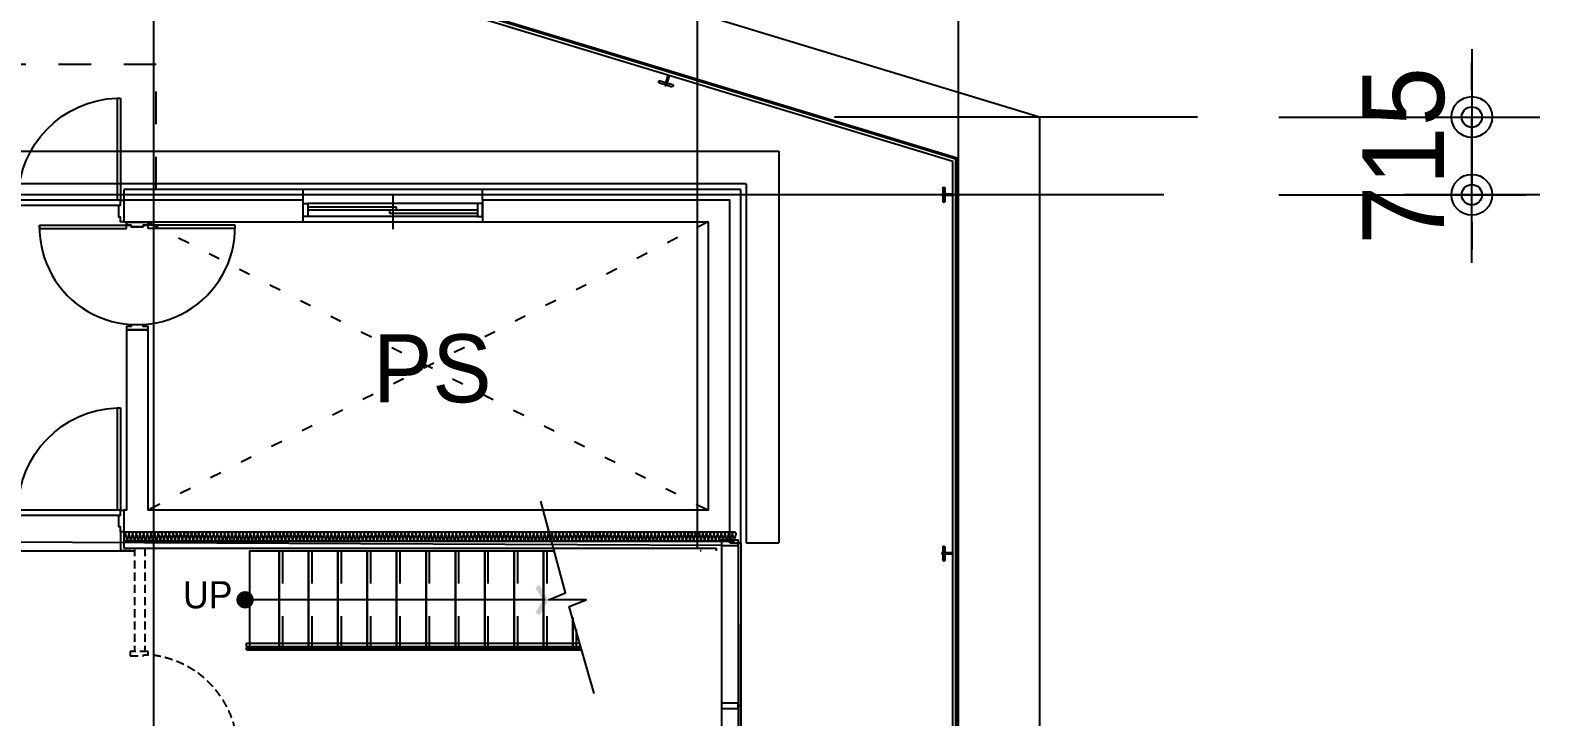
# Model space of a CAD drawing. Header units: metres. Extents: x 854089 to 1083578, y 553449 to 701949.
# Drawn here: x 911009 to 924893, y 629825 to 636141 of the extents above; entities that cross this region are included whole.
import ezdxf
from ezdxf.enums import TextEntityAlignment as Align

# ---------------------------------------------------------------- set-up
doc = ezdxf.new("R2010")
doc.units = ezdxf.units.M
doc.header["$LTSCALE"] = 300
for name, pattern in [('CENTER', [50.8, 31.75, -6.35, 6.35, -6.35]), ('HID1', [0.375, 0.25, -0.125]), ('HIDDEN', [2, 1, -1]), ('HIDDEN-1', [1.4, 0.35, -0.7, 0.35]), ('HIDDENX2', [4, 2, -2]), ('업무시설_xr-base$0$CONTINOUS', [0])]:
    doc.linetypes.add(name, pattern=pattern)
doc.layers.get('Defpoints').update_dxf_attribs({"color": 8})
for name, color, linetype in [('A-AL', 6, 'Continuous'), ('A-CEN-1', 1, 'Continuous'), ('A-DIM', 7, 'Continuous'), ('A-DOR', 4, 'Continuous'), ('A-ELE-3', 3, 'Continuous'), ('A-ELE-9', 9, 'Continuous'), ('A-HAT-1', 9, 'Continuous'), ('A-HAT-2', 8, 'Continuous'), ('A-HAT-253', 253, 'Continuous'), ('A-TXT-S', 3, 'Continuous'), ('A-WAL-DW', 7, 'Continuous'), ('A-WALL-CONC', 2, 'Continuous'), ('A-WIN', 4, 'Continuous'), ('A-WIN-GLASS', 4, 'Continuous'), ('DIM', 7, 'Continuous'), ('DOR', 4, 'Continuous'), ('IN', 8, 'Continuous'), ('KUK-DOOR-FRAME', 4, 'Continuous'), ('KUK-F-LEVEL', 4, 'Continuous'), ('KUK-WALL-DRYWALL', 4, 'Continuous'), ('KUK-WALL-FIN 1', 30, 'Continuous'), ('NP', 171, 'Continuous')]:
    doc.layers.add(name, color=color, linetype=linetype)
doc.styles.add('TEXT(돋음)', font='')
doc.styles.add('돋움', font='')
doc.styles.get('TEXT(돋음)').set_extended_font_data('Dotum')
doc.styles.get('돋움').set_extended_font_data('Dotum')
doc.dimstyles.new('DIM250', dxfattribs={"dimscale": 250, "dimtxt": 3, "dimasz": 1, "dimexe": 2, "dimexo": 3, "dimgap": 1, "dimtad": 1, "dimdec": 0, "dimzin": 0, "dimdsep": 46, "dimlunit": 6, "dimtxsty": 'TEXT(돋음)', "dimblk": 'Z_DOT', "dimcen": 2.5, "dimdle": 2, "dimclrd": 256, "dimclre": 256, "dimclrt": 3, "dimadec": 0, "dimazin": 0, "dimtfac": 1, "dimtdec": 0, "dimtix": 1, "dimtmove": 2, "dimatfit": 3, "dimldrblk": 'Z_DOT', "dimfxl": 1, "dimtolj": 1, "dimtzin": 0, "dimarcsym": 0})

# ---------------------------------------------------------------- blocks, each defined once
blk = doc.blocks.new('고리')
at = {"layer": 'A-ELE-9'}
for p, q in [((2157832, 47124), (2157884, 47108)), ((2157838, 47142), (2157889, 47127)), ((2157863, 47040), (2157892, 47136)), ((2157874, 47037), (2157903, 47132)), ((2157892, 47136), (2157903, 47132)), ((2157895, 47105), (2157946, 47089)), ((2157901, 47123), (2157952, 47108)), ((2157863, 47040), (2157874, 47037))]:
    blk.add_line(p, q, dxfattribs=at)
for centre, start, end in [((2157835, 47133), 73.12, 253.12), ((2157949, 47098), 253.12, 73.12)]:
    blk.add_arc(centre, 9.5, start, end, dxfattribs=at)
blk = doc.blocks.new('dor-1000x200conc')
at = {"layer": 'A-DOR'}
for p, q in [((30, 1140), (30, 200)), ((60, 1140), (30, 1140)), ((60, 1140), (60, 200)), ((30, 200), (60, 200))]:
    blk.add_line(p, q, dxfattribs=at)
for points in [[(0, 200), (0, 0), (30, 0), (30, 45), (45, 45), (45, 155), (30, 155), (30, 200)], [(1000, 200), (1000, 0), (970, 0), (970, 45), (955, 45), (955, 155), (970, 155), (970, 200)]]:
    blk.add_lwpolyline(points, close=True, dxfattribs=at)
blk.add_arc((30, 200), 940, 0, 88.1729, dxfattribs=at)
at = {"layer": 'DOR', "color": 9}
for points in [[(30, 200), (970, 200)], [(955, 155), (45, 155)]]:
    blk.add_lwpolyline(points, dxfattribs=at)
blk = doc.blocks.new('*U24')
at = {"layer": 'IN'}
for points in [[(0, -0.74, 1.344031), (0.35, -0.74), (0.2, -0.24, -1.344031), (0.55, -0.24), (0.4, -0.74)], [(0.4, -0.74, 1.344031), (0.75, -0.74), (0.6, -0.24, -1.344031), (0.95, -0.24), (0.8, -0.74)], [(0.8, -0.74, 1.344031), (1.15, -0.74), (1, -0.24, -1.344031), (1.35, -0.24), (1.2, -0.74)], [(1.2, -0.74, 1.344031), (1.55, -0.74), (1.4, -0.24, -1.344031), (1.75, -0.24), (1.6, -0.74)], [(1.6, -0.74, 1.344031), (1.95, -0.74), (1.8, -0.24, -1.344031), (2.15, -0.24), (2, -0.74)], [(2, -0.74, 1.344031), (2.35, -0.74), (2.2, -0.24, -1.344031), (2.55, -0.24), (2.4, -0.74)], [(2.4, -0.74, 1.344031), (2.75, -0.74), (2.6, -0.24, -1.344031), (2.95, -0.24), (2.8, -0.74)], [(2.8, -0.74, 1.344031), (3.15, -0.74), (3, -0.24, -1.344031), (3.35, -0.24), (3.2, -0.74)], [(3.2, -0.74, 1.344031), (3.55, -0.74), (3.4, -0.24, -1.344031), (3.75, -0.24), (3.6, -0.74)], [(3.6, -0.74, 1.344031), (3.95, -0.74), (3.8, -0.24, -1.344031), (4.15, -0.24), (4, -0.74)], [(4, -0.74, 1.344031), (4.35, -0.74), (4.2, -0.24, -1.344031), (4.55, -0.24), (4.4, -0.74)], [(4.4, -0.74, 1.344031), (4.75, -0.74), (4.6, -0.24, -1.344031), (4.95, -0.24), (4.8, -0.74)], [(4.8, -0.74, 1.344031), (5.15, -0.74), (5, -0.24, -1.344031), (5.35, -0.24), (5.2, -0.74)], [(5.2, -0.74, 1.344031), (5.55, -0.74), (5.4, -0.24, -1.344031), (5.75, -0.24), (5.6, -0.74)], [(5.6, -0.74, 1.344031), (5.95, -0.74), (5.8, -0.24, -1.344031), (6.15, -0.24), (6, -0.74)], [(6, -0.74, 1.344031), (6.35, -0.74), (6.2, -0.24, -1.344031), (6.55, -0.24), (6.4, -0.74)], [(6.4, -0.74, 1.344031), (6.75, -0.74), (6.6, -0.24, -1.344031), (6.95, -0.24), (6.8, -0.74)], [(6.8, -0.74, 1.344031), (7.15, -0.74), (7, -0.24, -1.344031), (7.35, -0.24), (7.2, -0.74)], [(7.2, -0.74, 1.344031), (7.55, -0.74), (7.4, -0.24, -1.344031), (7.75, -0.24), (7.6, -0.74)], [(7.6, -0.74, 1.344031), (7.95, -0.74), (7.8, -0.24, -1.344031), (8.15, -0.24), (8, -0.74)], [(8, -0.74, 1.344031), (8.35, -0.74), (8.2, -0.24, -1.344031), (8.55, -0.24), (8.4, -0.74)], [(8.4, -0.74, 1.344031), (8.75, -0.74), (8.6, -0.24, -1.344031), (8.95, -0.24), (8.8, -0.74)], [(8.8, -0.74, 1.344031), (9.15, -0.74), (9, -0.24, -1.344031), (9.35, -0.24), (9.2, -0.74)], [(9.2, -0.74, 1.344031), (9.55, -0.74), (9.4, -0.24, -1.344031), (9.75, -0.24), (9.6, -0.74)], [(9.6, -0.74, 1.344031), (9.95, -0.74), (9.8, -0.24, -1.344031), (10.15, -0.24), (10, -0.74)], [(10, -0.74, 1.344031), (10.35, -0.74), (10.2, -0.24, -1.344031), (10.55, -0.24), (10.4, -0.74)], [(10.4, -0.74, 1.344031), (10.75, -0.74), (10.6, -0.24, -1.344031), (10.95, -0.24), (10.8, -0.74)], [(10.8, -0.74, 1.344031), (11.15, -0.74), (11, -0.24, -1.344031), (11.35, -0.24), (11.2, -0.74)], [(11.2, -0.74, 1.344031), (11.55, -0.74), (11.4, -0.24, -1.344031), (11.75, -0.24), (11.6, -0.74)], [(11.6, -0.74, 1.344031), (11.95, -0.74), (11.8, -0.24, -1.344031), (12.15, -0.24), (12, -0.74)], [(12, -0.74, 1.344031), (12.35, -0.74), (12.2, -0.24, -1.344031), (12.55, -0.24), (12.4, -0.74)], [(12.4, -0.74, 1.344031), (12.75, -0.74), (12.6, -0.24, -1.344031), (12.95, -0.24), (12.8, -0.74)], [(12.8, -0.74, 1.344031), (13.15, -0.74), (13, -0.24, -1.344031), (13.35, -0.24), (13.2, -0.74)], [(13.2, -0.74, 1.344031), (13.55, -0.74), (13.4, -0.24, -1.344031), (13.75, -0.24), (13.6, -0.74)], [(13.6, -0.74, 1.344031), (13.95, -0.74), (13.8, -0.24, -1.344031), (14.15, -0.24), (14, -0.74)], [(14, -0.74, 1.344031), (14.35, -0.74), (14.2, -0.24, -1.344031), (14.55, -0.24), (14.4, -0.74)], [(14.4, -0.74, 1.344031), (14.75, -0.74), (14.6, -0.24, -1.344031), (14.95, -0.24), (14.8, -0.74)], [(14.8, -0.74, 1.344031), (15.15, -0.74), (15, -0.24, -1.344031), (15.35, -0.24), (15.2, -0.74)], [(15.2, -0.74, 1.344031), (15.55, -0.74), (15.4, -0.24, -1.344031), (15.75, -0.24), (15.6, -0.74)], [(15.6, -0.74, 1.344031), (15.95, -0.74), (15.8, -0.24, -1.344031), (16.15, -0.24), (16, -0.74)], [(16, -0.74, 1.344031), (16.35, -0.74), (16.2, -0.24, -1.344031), (16.55, -0.24), (16.4, -0.74)], [(16.4, -0.74, 1.344031), (16.75, -0.74), (16.6, -0.24, -1.344031), (16.95, -0.24), (16.8, -0.74)], [(16.8, -0.74, 1.344031), (17.15, -0.74), (17, -0.24, -1.344031), (17.35, -0.24), (17.2, -0.74)], [(17.2, -0.74, 1.344031), (17.55, -0.74), (17.4, -0.24, -1.344031), (17.75, -0.24), (17.6, -0.74)], [(17.6, -0.74, 1.344031), (17.95, -0.74), (17.8, -0.24, -1.344031), (18.15, -0.24), (18, -0.74)], [(18, -0.74, 1.344031), (18.35, -0.74), (18.2, -0.24, -1.344031), (18.55, -0.24), (18.4, -0.74)], [(18.4, -0.74, 1.344031), (18.75, -0.74), (18.6, -0.24, -1.344031), (18.95, -0.24), (18.8, -0.74)], [(18.8, -0.74, 1.344031), (19.15, -0.74), (19, -0.24, -1.344031), (19.35, -0.24), (19.2, -0.74)], [(19.2, -0.74, 1.344031), (19.55, -0.74), (19.4, -0.24, -1.344031), (19.75, -0.24), (19.6, -0.74)], [(19.6, -0.74, 1.344031), (19.95, -0.74), (19.8, -0.24, -1.344031), (20.15, -0.24), (20, -0.74)], [(20, -0.74, 1.344031), (20.35, -0.74), (20.2, -0.24, -1.344031), (20.55, -0.24), (20.4, -0.74)], [(20.4, -0.74, 1.344031), (20.75, -0.74), (20.6, -0.24, -1.344031), (20.95, -0.24), (20.8, -0.74)], [(20.8, -0.74, 1.344031), (21.15, -0.74), (21, -0.24, -1.344031), (21.35, -0.24), (21.2, -0.74)], [(21.2, -0.74, 1.344031), (21.55, -0.74), (21.4, -0.24, -1.344031), (21.75, -0.24), (21.6, -0.74)], [(21.6, -0.74, 1.344031), (21.95, -0.74), (21.8, -0.24, -1.344031), (22.15, -0.24), (22, -0.74)], [(22, -0.74, 1.344031), (22.35, -0.74), (22.2, -0.24, -1.344031), (22.55, -0.24), (22.4, -0.74)], [(22.4, -0.74, 1.344031), (22.75, -0.74), (22.6, -0.24, -1.344031), (22.95, -0.24), (22.8, -0.74)], [(22.8, -0.74, 1.344031), (23.15, -0.74), (23, -0.24, -1.344031), (23.35, -0.24), (23.2, -0.74)], [(23.2, -0.74, 1.344031), (23.55, -0.74), (23.4, -0.24, -1.344031), (23.75, -0.24), (23.6, -0.74)], [(23.6, -0.74, 1.344031), (23.95, -0.74), (23.8, -0.24, -1.344031), (24.15, -0.24), (24, -0.74)], [(24, -0.74, 1.344031), (24.35, -0.74), (24.2, -0.24, -1.344031), (24.55, -0.24), (24.4, -0.74)], [(24.4, -0.74, 1.344031), (24.75, -0.74), (24.6, -0.24, -1.344031), (24.95, -0.24), (24.8, -0.74)], [(24.8, -0.74, 1.344031), (25.15, -0.74), (25, -0.24, -1.344031), (25.35, -0.24), (25.2, -0.74)], [(25.2, -0.74, 1.344031), (25.55, -0.74), (25.4, -0.24, -1.344031), (25.75, -0.24), (25.6, -0.74)], [(25.6, -0.74, 1.344031), (25.95, -0.74), (25.8, -0.24, -1.344031), (26.15, -0.24), (26, -0.74)], [(26, -0.74, 1.344031), (26.35, -0.74), (26.2, -0.24, -1.344031), (26.55, -0.24), (26.4, -0.74)], [(26.4, -0.74, 1.344031), (26.75, -0.74), (26.6, -0.24, -1.344031), (26.95, -0.24), (26.8, -0.74)], [(26.8, -0.74, 1.344031), (27.15, -0.74), (27, -0.24, -1.344031), (27.35, -0.24), (27.2, -0.74)], [(27.2, -0.74, 1.344031), (27.55, -0.74), (27.4, -0.24, -1.344031), (27.75, -0.24), (27.6, -0.74)], [(27.6, -0.74, 1.344031), (27.95, -0.74), (27.8, -0.24, -1.344031), (28.15, -0.24), (28, -0.74)], [(28, -0.74, 1.344031), (28.35, -0.74), (28.2, -0.24, -1.344031), (28.55, -0.24), (28.4, -0.74)], [(28.4, -0.74, 1.344031), (28.75, -0.74), (28.6, -0.24, -1.344031), (28.95, -0.24), (28.8, -0.74)], [(28.8, -0.74, 1.344031), (29.15, -0.74), (29, -0.24, -1.344031), (29.35, -0.24), (29.2, -0.74)], [(29.2, -0.74, 1.344031), (29.55, -0.74), (29.4, -0.24, -1.344031), (29.75, -0.24), (29.6, -0.74)], [(29.6, -0.74, 1.344031), (29.95, -0.74), (29.8, -0.24, -1.344031), (30.15, -0.24), (30, -0.74)], [(30, -0.74, 1.344031), (30.35, -0.74), (30.2, -0.24, -1.344031), (30.55, -0.24), (30.4, -0.74)], [(30.4, -0.74, 1.344031), (30.75, -0.74), (30.6, -0.24, -1.344031), (30.95, -0.24), (30.8, -0.74)], [(30.8, -0.74, 1.344031), (31.15, -0.74), (31, -0.24, -1.344031), (31.35, -0.24), (31.2, -0.74)], [(31.2, -0.74, 1.344031), (31.55, -0.74), (31.4, -0.24, -1.344031), (31.75, -0.24), (31.6, -0.74)], [(31.6, -0.74, 1.344031), (31.95, -0.74), (31.8, -0.24, -1.344031), (32.15, -0.24), (32, -0.74)], [(32, -0.74, 1.344031), (32.35, -0.74), (32.2, -0.24, -1.344031), (32.55, -0.24), (32.4, -0.74)], [(32.4, -0.74, 1.344031), (32.75, -0.74), (32.6, -0.24, -1.344031), (32.95, -0.24), (32.8, -0.74)], [(32.8, -0.74, 1.344031), (33.15, -0.74), (33, -0.24, -1.344031), (33.35, -0.24), (33.2, -0.74)], [(33.2, -0.74, 1.344031), (33.55, -0.74), (33.4, -0.24, -1.344031), (33.75, -0.24), (33.6, -0.74)], [(33.6, -0.74, 1.344031), (33.95, -0.74), (33.8, -0.24, -1.344031), (34.15, -0.24), (34, -0.74)], [(34, -0.74, 1.344031), (34.35, -0.74), (34.2, -0.24, -1.344031), (34.55, -0.24), (34.4, -0.74)], [(34.4, -0.74, 1.344031), (34.75, -0.74), (34.6, -0.24, -1.344031), (34.95, -0.24), (34.8, -0.74)], [(34.8, -0.74, 1.344031), (35.15, -0.74), (35, -0.24, -1.344031), (35.35, -0.24), (35.2, -0.74)], [(35.2, -0.74, 1.344031), (35.55, -0.74), (35.4, -0.24, -1.344031), (35.75, -0.24), (35.6, -0.74)], [(35.6, -0.74, 1.344031), (35.95, -0.74), (35.8, -0.24, -1.344031), (36.15, -0.24), (36, -0.74)], [(36, -0.74, 1.344031), (36.35, -0.74), (36.2, -0.24, -1.344031), (36.55, -0.24), (36.4, -0.74)], [(36.4, -0.74, 1.344031), (36.75, -0.74), (36.6, -0.24, -1.344031), (36.95, -0.24), (36.8, -0.74)], [(36.8, -0.74, 1.344031), (37.15, -0.74), (37, -0.24, -1.344031), (37.35, -0.24), (37.2, -0.74)], [(37.2, -0.74, 1.344031), (37.55, -0.74), (37.4, -0.24, -1.344031), (37.75, -0.24), (37.6, -0.74)], [(37.6, -0.74, 1.344031), (37.95, -0.74), (37.8, -0.24, -1.344031), (38.15, -0.24), (38, -0.74)], [(38, -0.74, 1.344031), (38.35, -0.74), (38.2, -0.24, -1.344031), (38.55, -0.24), (38.4, -0.74)], [(38.4, -0.74, 1.344031), (38.75, -0.74), (38.6, -0.24, -1.344031), (38.95, -0.24), (38.8, -0.74)], [(38.8, -0.74, 1.344031), (39.15, -0.74), (39, -0.24, -1.344031), (39.35, -0.24), (39.2, -0.74)], [(39.2, -0.74, 1.344031), (39.55, -0.74), (39.4, -0.24, -1.344031), (39.75, -0.24), (39.6, -0.74)], [(39.6, -0.74, 1.344031), (39.95, -0.74), (39.8, -0.24, -1.344031), (40.15, -0.24), (40, -0.74)], [(40, -0.74, 1.344031), (40.35, -0.74), (40.2, -0.24, -1.344031), (40.55, -0.24), (40.4, -0.74)], [(40.4, -0.74, 1.344031), (40.75, -0.74), (40.6, -0.24, -1.344031), (40.95, -0.24), (40.8, -0.74)], [(40.8, -0.74, 1.344031), (41.15, -0.74), (41, -0.24, -1.344031), (41.35, -0.24), (41.2, -0.74)], [(41.2, -0.74, 1.344031), (41.55, -0.74), (41.4, -0.24, -1.344031), (41.75, -0.24), (41.6, -0.74)], [(41.6, -0.74, 1.344031), (41.95, -0.74), (41.8, -0.24, -1.344031), (42.15, -0.24), (42, -0.74)], [(42, -0.74, 1.344031), (42.35, -0.74), (42.2, -0.24, -1.344031), (42.55, -0.24), (42.4, -0.74)], [(42.4, -0.74, 1.344031), (42.75, -0.74), (42.6, -0.24, -1.344031), (42.95, -0.24), (42.8, -0.74)], [(42.8, -0.74, 1.344031), (43.15, -0.74), (43, -0.24, -1.344031), (43.35, -0.24), (43.2, -0.74)], [(43.2, -0.74, 1.344031), (43.55, -0.74), (43.4, -0.24, -1.344031), (43.75, -0.24), (43.6, -0.74)], [(43.6, -0.74, 1.344031), (43.95, -0.74), (43.8, -0.24, -1.344031), (44.15, -0.24), (44, -0.74)], [(44, -0.74, 1.344031), (44.35, -0.74), (44.2, -0.24, -1.344031), (44.55, -0.24), (44.4, -0.74)], [(44.4, -0.74, 1.344031), (44.75, -0.74), (44.6, -0.24, -1.344031), (44.95, -0.24), (44.8, -0.74)], [(44.8, -0.74, 1.344031), (45.15, -0.74), (45, -0.24, -1.344031), (45.35, -0.24), (45.2, -0.74)], [(45.2, -0.74, 1.344031), (45.55, -0.74), (45.4, -0.24, -1.344031), (45.75, -0.24), (45.6, -0.74)], [(45.6, -0.74, 1.344031), (45.95, -0.74), (45.8, -0.24, -1.344031), (46.15, -0.24), (46, -0.74)], [(46, -0.74, 1.344031), (46.35, -0.74), (46.2, -0.24, -1.344031), (46.55, -0.24), (46.4, -0.74)], [(46.4, -0.74, 1.344031), (46.75, -0.74), (46.6, -0.24, -1.344031), (46.95, -0.24), (46.8, -0.74)], [(46.8, -0.74, 1.344031), (47.15, -0.74), (47, -0.24, -1.344031), (47.35, -0.24), (47.2, -0.74)], [(47.2, -0.74, 1.344031), (47.55, -0.74), (47.4, -0.24, -1.344031), (47.75, -0.24), (47.6, -0.74)], [(47.6, -0.74, 1.344031), (47.95, -0.74), (47.8, -0.24, -1.344031), (48.15, -0.24), (48, -0.74)], [(48, -0.74, 1.344031), (48.35, -0.74), (48.2, -0.24, -1.344031), (48.55, -0.24), (48.4, -0.74)], [(48.4, -0.74, 1.344031), (48.75, -0.74), (48.6, -0.24, -1.344031), (48.95, -0.24), (48.8, -0.74)], [(48.8, -0.74, 1.344031), (49.15, -0.74), (49, -0.24, -1.344031), (49.35, -0.24), (49.2, -0.74)], [(49.2, -0.74, 1.344031), (49.55, -0.74), (49.4, -0.24, -1.344031), (49.75, -0.24), (49.6, -0.74)], [(49.6, -0.74, 1.344031), (49.95, -0.74), (49.8, -0.24, -1.344031), (50.15, -0.24), (50, -0.74)], [(50, -0.74, 1.344031), (50.35, -0.74), (50.2, -0.24, -1.344031), (50.55, -0.24), (50.4, -0.74)], [(50.4, -0.74, 1.344031), (50.75, -0.74), (50.6, -0.24, -1.344031), (50.95, -0.24), (50.8, -0.74)], [(50.8, -0.74, 1.344031), (51.15, -0.74), (51, -0.24, -1.344031), (51.35, -0.24), (51.2, -0.74)], [(51.2, -0.74, 1.344031), (51.55, -0.74), (51.4, -0.24, -1.344031), (51.75, -0.24), (51.6, -0.74)], [(51.6, -0.74, 1.344031), (51.95, -0.74), (51.8, -0.24, -1.344031), (52.15, -0.24), (52, -0.74)], [(52, -0.74, 1.344031), (52.35, -0.74), (52.2, -0.24, -1.344031), (52.55, -0.24), (52.4, -0.74)], [(52.4, -0.74, 1.344031), (52.75, -0.74), (52.6, -0.24, -1.344031), (52.95, -0.24), (52.8, -0.74)], [(52.8, -0.74, 1.344031), (53.15, -0.74), (53, -0.24, -1.344031), (53.35, -0.24), (53.2, -0.74)], [(53.2, -0.74, 1.344031), (53.55, -0.74), (53.4, -0.24, -1.344031), (53.75, -0.24), (53.6, -0.74)], [(53.6, -0.74, 1.344031), (53.95, -0.74), (53.8, -0.24, -1.344031), (54.15, -0.24), (54, -0.74)], [(54, -0.74, 1.344031), (54.35, -0.74), (54.2, -0.24, -1.344031), (54.55, -0.24), (54.4, -0.74)], [(54.4, -0.74, 1.344031), (54.75, -0.74), (54.6, -0.24, -1.344031), (54.95, -0.24), (54.8, -0.74)], [(54.8, -0.74, 1.344031), (55.15, -0.74), (55, -0.24, -1.344031), (55.35, -0.24), (55.2, -0.74)], [(55.2, -0.74, 1.344031), (55.55, -0.74), (55.4, -0.24, -1.344031), (55.75, -0.24), (55.6, -0.74)], [(55.6, -0.74, 1.344031), (55.95, -0.74), (55.8, -0.24, -1.344031), (56.15, -0.24), (56, -0.74)], [(56, -0.74, 1.344031), (56.35, -0.74), (56.2, -0.24, -1.344031), (56.55, -0.24), (56.4, -0.74)], [(56.4, -0.74, 1.344031), (56.75, -0.74), (56.6, -0.24, -1.344031), (56.95, -0.24), (56.8, -0.74)], [(56.8, -0.74, 1.344031), (57.15, -0.74), (57, -0.24, -1.344031), (57.35, -0.24), (57.2, -0.74)], [(57.2, -0.74, 1.344031), (57.55, -0.74), (57.4, -0.24, -1.344031), (57.75, -0.24), (57.6, -0.74)], [(57.6, -0.74, 1.344031), (57.95, -0.74), (57.8, -0.24, -1.344031), (58.15, -0.24), (58, -0.74)], [(58, -0.74, 1.344031), (58.35, -0.74), (58.2, -0.24, -1.344031), (58.55, -0.24), (58.4, -0.74)], [(58.4, -0.74, 1.344031), (58.75, -0.74), (58.6, -0.24, -1.344031), (58.95, -0.24), (58.8, -0.74)], [(58.8, -0.74, 1.344031), (59.15, -0.74), (59, -0.24, -1.344031), (59.35, -0.24), (59.2, -0.74)], [(59.2, -0.74, 1.344031), (59.55, -0.74), (59.4, -0.24, -1.344031), (59.75, -0.24), (59.6, -0.74)], [(59.6, -0.74, 1.344031), (59.95, -0.74), (59.8, -0.24, -1.344031), (60.15, -0.24), (60, -0.74)], [(60, -0.74, 1.344031), (60.35, -0.74), (60.2, -0.24, -1.344031), (60.55, -0.24), (60.4, -0.74)], [(60.4, -0.74, 1.344031), (60.75, -0.74), (60.6, -0.24, -1.344031), (60.95, -0.24), (60.8, -0.74)], [(60.8, -0.74, 1.344031), (61.15, -0.74), (61, -0.24, -1.344031), (61.35, -0.24), (61.2, -0.74)], [(61.2, -0.74, 1.344031), (61.55, -0.74), (61.4, -0.24, -1.344031), (61.75, -0.24), (61.6, -0.74)], [(61.6, -0.74, 1.344031), (61.95, -0.74), (61.8, -0.24, -1.344031), (62.15, -0.24), (62, -0.74)], [(62, -0.74, 1.344031), (62.35, -0.74), (62.2, -0.24, -1.344031), (62.55, -0.24), (62.4, -0.74)], [(62.4, -0.74, 1.344031), (62.75, -0.74), (62.6, -0.24, -1.344031), (62.95, -0.24), (62.8, -0.74)], [(62.8, -0.74, 1.344031), (63.15, -0.74), (63, -0.24, -1.344031), (63.35, -0.24), (63.2, -0.74)], [(63.2, -0.74, 1.344031), (63.55, -0.74), (63.4, -0.24, -1.344031), (63.75, -0.24), (63.6, -0.74)], [(63.6, -0.74, 1.344031), (63.95, -0.74), (63.8, -0.24, -1.344031), (64.15, -0.24), (64, -0.74)], [(64, -0.74, 1.344031), (64.35, -0.74), (64.2, -0.24, -1.344031), (64.55, -0.24), (64.4, -0.74)], [(64.4, -0.74, 1.344031), (64.75, -0.74), (64.6, -0.24, -1.344031), (64.95, -0.24), (64.8, -0.74)], [(64.8, -0.74, 1.344031), (65.15, -0.74), (65, -0.24, -1.344031), (65.35, -0.24), (65.2, -0.74)], [(65.2, -0.74, 1.344031), (65.55, -0.74), (65.4, -0.24, -1.344031), (65.75, -0.24), (65.6, -0.74)], [(65.6, -0.74, 1.344031), (65.95, -0.74), (65.8, -0.24, -1.344031), (66.15, -0.24), (66, -0.74)], [(66, -0.74, 1.344031), (66.35, -0.74), (66.2, -0.24, -1.344031), (66.55, -0.24), (66.4, -0.74)]]:
    blk.add_lwpolyline(points, format="xyb", dxfattribs=at)
at = {"layer": 'NP'}
for p, q in [((0, 0), (0.4, 0)), ((0.4, 0), (0.8, 0)), ((0.8, 0), (1.2, 0)), ((1.2, 0), (1.6, 0)), ((1.6, 0), (2, 0)), ((2, 0), (2.4, 0)), ((2.4, 0), (2.8, 0)), ((2.8, 0), (3.2, 0)), ((3.2, 0), (3.6, 0)), ((3.6, 0), (4, 0)), ((4, 0), (4.4, 0)), ((4.4, 0), (4.8, 0)), ((4.8, 0), (5.2, 0)), ((5.2, 0), (5.6, 0)), ((5.6, 0), (6, 0)), ((6, 0), (6.4, 0)), ((6.4, 0), (6.8, 0)), ((6.8, 0), (7.2, 0)), ((7.2, 0), (7.6, 0)), ((7.6, 0), (8, 0)), ((8, 0), (8.4, 0)), ((8.4, 0), (8.8, 0)), ((8.8, 0), (9.2, 0)), ((9.2, 0), (9.6, 0)), ((9.6, 0), (10, 0)), ((10, 0), (10.4, 0)), ((10.4, 0), (10.8, 0)), ((10.8, 0), (11.2, 0)), ((11.2, 0), (11.6, 0)), ((11.6, 0), (12, 0)), ((12, 0), (12.4, 0)), ((12.4, 0), (12.8, 0)), ((12.8, 0), (13.2, 0)), ((13.2, 0), (13.6, 0)), ((13.6, 0), (14, 0)), ((14, 0), (14.4, 0)), ((14.4, 0), (14.8, 0)), ((14.8, 0), (15.2, 0)), ((15.2, 0), (15.6, 0)), ((15.6, 0), (16, 0)), ((16, 0), (16.4, 0)), ((16.4, 0), (16.8, 0)), ((16.8, 0), (17.2, 0)), ((17.2, 0), (17.6, 0)), ((17.6, 0), (18, 0)), ((18, 0), (18.4, 0)), ((18.4, 0), (18.8, 0)), ((18.8, 0), (19.2, 0)), ((19.2, 0), (19.6, 0)), ((19.6, 0), (20, 0)), ((20, 0), (20.4, 0)), ((20.4, 0), (20.8, 0)), ((20.8, 0), (21.2, 0)), ((21.2, 0), (21.6, 0)), ((21.6, 0), (22, 0)), ((22, 0), (22.4, 0)), ((22.4, 0), (22.8, 0)), ((22.8, 0), (23.2, 0)), ((23.2, 0), (23.6, 0)), ((23.6, 0), (24, 0)), ((24, 0), (24.4, 0)), ((24.4, 0), (24.8, 0)), ((24.8, 0), (25.2, 0)), ((25.2, 0), (25.6, 0)), ((25.6, 0), (26, 0)), ((26, 0), (26.4, 0)), ((26.4, 0), (26.8, 0)), ((26.8, 0), (27.2, 0)), ((27.2, 0), (27.6, 0)), ((27.6, 0), (28, 0)), ((28, 0), (28.4, 0)), ((28.4, 0), (28.8, 0)), ((28.8, 0), (29.2, 0)), ((29.2, 0), (29.6, 0)), ((29.6, 0), (30, 0)), ((30, 0), (30.4, 0)), ((30.4, 0), (30.8, 0)), ((30.8, 0), (31.2, 0)), ((31.2, 0), (31.6, 0)), ((31.6, 0), (32, 0)), ((32, 0), (32.4, 0)), ((32.4, 0), (32.8, 0)), ((32.8, 0), (33.2, 0)), ((33.2, 0), (33.6, 0)), ((33.6, 0), (34, 0)), ((34, 0), (34.4, 0)), ((34.4, 0), (34.8, 0)), ((34.8, 0), (35.2, 0)), ((35.2, 0), (35.6, 0)), ((35.6, 0), (36, 0)), ((36, 0), (36.4, 0)), ((36.4, 0), (36.8, 0)), ((36.8, 0), (37.2, 0)), ((37.2, 0), (37.6, 0)), ((37.6, 0), (38, 0)), ((38, 0), (38.4, 0)), ((38.4, 0), (38.8, 0)), ((38.8, 0), (39.2, 0)), ((39.2, 0), (39.6, 0)), ((39.6, 0), (40, 0)), ((40, 0), (40.4, 0)), ((40.4, 0), (40.8, 0)), ((40.8, 0), (41.2, 0)), ((41.2, 0), (41.6, 0)), ((41.6, 0), (42, 0)), ((42, 0), (42.4, 0)), ((42.4, 0), (42.8, 0)), ((42.8, 0), (43.2, 0)), ((43.2, 0), (43.6, 0)), ((43.6, 0), (44, 0)), ((44, 0), (44.4, 0)), ((44.4, 0), (44.8, 0)), ((44.8, 0), (45.2, 0)), ((45.2, 0), (45.6, 0)), ((45.6, 0), (46, 0)), ((46, 0), (46.4, 0)), ((46.4, 0), (46.8, 0)), ((46.8, 0), (47.2, 0)), ((47.2, 0), (47.6, 0)), ((47.6, 0), (48, 0)), ((48, 0), (48.4, 0)), ((48.4, 0), (48.8, 0)), ((48.8, 0), (49.2, 0)), ((49.2, 0), (49.6, 0)), ((49.6, 0), (50, 0)), ((50, 0), (50.4, 0)), ((50.4, 0), (50.8, 0)), ((50.8, 0), (51.2, 0)), ((51.2, 0), (51.6, 0)), ((51.6, 0), (52, 0)), ((52, 0), (52.4, 0)), ((52.4, 0), (52.8, 0)), ((52.8, 0), (53.2, 0)), ((53.2, 0), (53.6, 0)), ((53.6, 0), (54, 0)), ((54, 0), (54.4, 0)), ((54.4, 0), (54.8, 0)), ((54.8, 0), (55.2, 0)), ((55.2, 0), (55.6, 0)), ((55.6, 0), (56, 0)), ((56, 0), (56.4, 0)), ((56.4, 0), (56.8, 0)), ((56.8, 0), (57.2, 0)), ((57.2, 0), (57.6, 0)), ((57.6, 0), (58, 0)), ((58, 0), (58.4, 0)), ((58.4, 0), (58.8, 0)), ((58.8, 0), (59.2, 0)), ((59.2, 0), (59.6, 0)), ((59.6, 0), (60, 0)), ((60, 0), (60.4, 0)), ((60.4, 0), (60.8, 0)), ((60.8, 0), (61.2, 0)), ((61.2, 0), (61.6, 0)), ((61.6, 0), (62, 0)), ((62, 0), (62.4, 0)), ((62.4, 0), (62.8, 0)), ((62.8, 0), (63.2, 0)), ((63.2, 0), (63.6, 0)), ((63.6, 0), (64, 0)), ((64, 0), (64.4, 0)), ((64.4, 0), (64.8, 0)), ((64.8, 0), (65.2, 0)), ((65.2, 0), (65.6, 0)), ((65.6, 0), (66, 0)), ((66, 0), (66.4, 0)), ((0, -1), (0.4, -1)), ((0.4, -1), (0.8, -1)), ((0.8, -1), (1.2, -1)), ((1.2, -1), (1.6, -1)), ((1.6, -1), (2, -1)), ((2, -1), (2.4, -1)), ((2.4, -1), (2.8, -1)), ((2.8, -1), (3.2, -1)), ((3.2, -1), (3.6, -1)), ((3.6, -1), (4, -1)), ((4, -1), (4.4, -1)), ((4.4, -1), (4.8, -1)), ((4.8, -1), (5.2, -1)), ((5.2, -1), (5.6, -1)), ((5.6, -1), (6, -1)), ((6, -1), (6.4, -1)), ((6.4, -1), (6.8, -1)), ((6.8, -1), (7.2, -1)), ((7.2, -1), (7.6, -1)), ((7.6, -1), (8, -1)), ((8, -1), (8.4, -1)), ((8.4, -1), (8.8, -1)), ((8.8, -1), (9.2, -1)), ((9.2, -1), (9.6, -1)), ((9.6, -1), (10, -1)), ((10, -1), (10.4, -1)), ((10.4, -1), (10.8, -1)), ((10.8, -1), (11.2, -1)), ((11.2, -1), (11.6, -1)), ((11.6, -1), (12, -1)), ((12, -1), (12.4, -1)), ((12.4, -1), (12.8, -1)), ((12.8, -1), (13.2, -1)), ((13.2, -1), (13.6, -1)), ((13.6, -1), (14, -1)), ((14, -1), (14.4, -1)), ((14.4, -1), (14.8, -1)), ((14.8, -1), (15.2, -1)), ((15.2, -1), (15.6, -1)), ((15.6, -1), (16, -1)), ((16, -1), (16.4, -1)), ((16.4, -1), (16.8, -1)), ((16.8, -1), (17.2, -1)), ((17.2, -1), (17.6, -1)), ((17.6, -1), (18, -1)), ((18, -1), (18.4, -1)), ((18.4, -1), (18.8, -1)), ((18.8, -1), (19.2, -1)), ((19.2, -1), (19.6, -1)), ((19.6, -1), (20, -1)), ((20, -1), (20.4, -1)), ((20.4, -1), (20.8, -1)), ((20.8, -1), (21.2, -1)), ((21.2, -1), (21.6, -1)), ((21.6, -1), (22, -1)), ((22, -1), (22.4, -1)), ((22.4, -1), (22.8, -1)), ((22.8, -1), (23.2, -1)), ((23.2, -1), (23.6, -1)), ((23.6, -1), (24, -1)), ((24, -1), (24.4, -1)), ((24.4, -1), (24.8, -1)), ((24.8, -1), (25.2, -1)), ((25.2, -1), (25.6, -1)), ((25.6, -1), (26, -1)), ((26, -1), (26.4, -1)), ((26.4, -1), (26.8, -1)), ((26.8, -1), (27.2, -1)), ((27.2, -1), (27.6, -1)), ((27.6, -1), (28, -1)), ((28, -1), (28.4, -1)), ((28.4, -1), (28.8, -1)), ((28.8, -1), (29.2, -1)), ((29.2, -1), (29.6, -1)), ((29.6, -1), (30, -1)), ((30, -1), (30.4, -1)), ((30.4, -1), (30.8, -1)), ((30.8, -1), (31.2, -1)), ((31.2, -1), (31.6, -1)), ((31.6, -1), (32, -1)), ((32, -1), (32.4, -1)), ((32.4, -1), (32.8, -1)), ((32.8, -1), (33.2, -1)), ((33.2, -1), (33.6, -1)), ((33.6, -1), (34, -1)), ((34, -1), (34.4, -1)), ((34.4, -1), (34.8, -1)), ((34.8, -1), (35.2, -1)), ((35.2, -1), (35.6, -1)), ((35.6, -1), (36, -1)), ((36, -1), (36.4, -1)), ((36.4, -1), (36.8, -1)), ((36.8, -1), (37.2, -1)), ((37.2, -1), (37.6, -1)), ((37.6, -1), (38, -1)), ((38, -1), (38.4, -1)), ((38.4, -1), (38.8, -1)), ((38.8, -1), (39.2, -1)), ((39.2, -1), (39.6, -1)), ((39.6, -1), (40, -1)), ((40, -1), (40.4, -1)), ((40.4, -1), (40.8, -1)), ((40.8, -1), (41.2, -1)), ((41.2, -1), (41.6, -1)), ((41.6, -1), (42, -1)), ((42, -1), (42.4, -1)), ((42.4, -1), (42.8, -1)), ((42.8, -1), (43.2, -1)), ((43.2, -1), (43.6, -1)), ((43.6, -1), (44, -1)), ((44, -1), (44.4, -1)), ((44.4, -1), (44.8, -1)), ((44.8, -1), (45.2, -1)), ((45.2, -1), (45.6, -1)), ((45.6, -1), (46, -1)), ((46, -1), (46.4, -1)), ((46.4, -1), (46.8, -1)), ((46.8, -1), (47.2, -1)), ((47.2, -1), (47.6, -1)), ((47.6, -1), (48, -1)), ((48, -1), (48.4, -1)), ((48.4, -1), (48.8, -1)), ((48.8, -1), (49.2, -1)), ((49.2, -1), (49.6, -1)), ((49.6, -1), (50, -1)), ((50, -1), (50.4, -1)), ((50.4, -1), (50.8, -1)), ((50.8, -1), (51.2, -1)), ((51.2, -1), (51.6, -1)), ((51.6, -1), (52, -1)), ((52, -1), (52.4, -1)), ((52.4, -1), (52.8, -1)), ((52.8, -1), (53.2, -1)), ((53.2, -1), (53.6, -1)), ((53.6, -1), (54, -1)), ((54, -1), (54.4, -1)), ((54.4, -1), (54.8, -1)), ((54.8, -1), (55.2, -1)), ((55.2, -1), (55.6, -1)), ((55.6, -1), (56, -1)), ((56, -1), (56.4, -1)), ((56.4, -1), (56.8, -1)), ((56.8, -1), (57.2, -1)), ((57.2, -1), (57.6, -1)), ((57.6, -1), (58, -1)), ((58, -1), (58.4, -1)), ((58.4, -1), (58.8, -1)), ((58.8, -1), (59.2, -1)), ((59.2, -1), (59.6, -1)), ((59.6, -1), (60, -1)), ((60, -1), (60.4, -1)), ((60.4, -1), (60.8, -1)), ((60.8, -1), (61.2, -1)), ((61.2, -1), (61.6, -1)), ((61.6, -1), (62, -1)), ((62, -1), (62.4, -1)), ((62.4, -1), (62.8, -1)), ((62.8, -1), (63.2, -1)), ((63.2, -1), (63.6, -1)), ((63.6, -1), (64, -1)), ((64, -1), (64.4, -1)), ((64.4, -1), (64.8, -1)), ((64.8, -1), (65.2, -1)), ((65.2, -1), (65.6, -1)), ((65.6, -1), (66, -1)), ((66, -1), (66.4, -1))]:
    blk.add_line(p, q, dxfattribs=at)
blk = doc.blocks.new('Z_DOT')
at = {"layer": 'DIM', "color": 7}
for p, q in [((0, -2.5), (0, 2.5)), ((-2.5, 0), (2.5, 0))]:
    blk.add_line(p, q, dxfattribs=at)
for radius in [0.75, 0.375]:
    blk.add_circle((0, 0), radius, dxfattribs=at)
blk = doc.blocks.new('*D128')
at = {"layer": 'A-DIM', "lineweight": -2, "transparency": 16777216}
for p, q in [((924268, 635592), (924268, 635842)), ((922493, 635342), (924768, 635342)), ((924268, 634627), (924268, 635342)), ((922493, 634627), (924768, 634627)), ((924268, 634377), (924268, 634127))]:
    blk.add_line(p, q, dxfattribs=at)
at = {"layer": 'Defpoints', "color": 0, "transparency": 16777216}
for p in [(921743, 635342), (924268, 635342), (921743, 634627)]:
    blk.add_point(p, dxfattribs=at)
at = {"layer": 'A-DIM', "lineweight": -2, "transparency": 16777216, "xscale": 250, "yscale": 250, "zscale": 250}
for p, rotation in [((924268, 635342), 270), ((924268, 634627), 90)]:
    blk.add_blockref('Z_DOT', p, dxfattribs=dict(at, rotation=rotation))
at = {"layer": 'A-DIM', "color": 3, "transparency": 16777216, "insert": (923643, 634984), "char_height": 750, "attachment_point": 5, "rotation": 90, "style": 'TEXT(돋음)'}
blk.add_mtext('\\A1;715', dxfattribs=at)
blk = doc.blocks.new('A$C639357BF')
at = {"layer": 'KUK-F-LEVEL'}
blk.add_hatch(color=5, dxfattribs=at).paths.add_polyline_path([(1475, -590), (1513, -568), (1447, -452), (1515, -337), (1476, -314), (1396, -452)])
h = blk.add_hatch(color=5, dxfattribs=at)
edge = h.paths.add_edge_path()
edge.add_arc((4184, -450), 80, 0, 180)
edge.add_arc((4184, -450), 80, 180, 360)
blk.add_line((-10, 1, -1), (0, 1, 0))
at = {"layer": 'KUK-F-LEVEL', "color": 6}
for p, q in [((1548, 0, 0), (1339, 0, 0)), ((4170, -900, 0), (1092, -900, 0)), ((1092, -900, 0), (1092, -900, 0)), ((4170, -900, 0), (4170, -890, 0))]:
    blk.add_line(p, q, dxfattribs=at)
at = {"layer": 'KUK-F-LEVEL', "color": 5}
blk.add_line((1425, -450, 0), (4220, -450, 0), dxfattribs=at)
at = {"layer": 'KUK-F-LEVEL', "color": 8, "linetype": '업무시설_xr-base$0$CONTINOUS'}
for p, q in [((4170, -910, 0), (1089, -910, 0)), ((1107, -910, 0), (1105, -910, 0)), ((1109, -900, 0), (1107, -900, 0)), ((4170, -910, 0), (1107, -910, 0)), ((4170, -900, 0), (1109, -900, 0)), ((4170, -910, 0), (4170, -900, 0))]:
    blk.add_line(p, q, dxfattribs=at)
at = {"layer": 'KUK-F-LEVEL', "color": 5, "linetype": '업무시설_xr-base$0$CONTINOUS'}
for p, q in [((4170, -880, 0), (1098, -880, 0)), ((1107, -910, 0), (1106, -910, 0)), ((1115, -880, 0), (1113, -880, 0)), ((1124, -850, 0), (1121, -850, 0)), ((4170, -850, 0), (1124, -850, 0)), ((4170, -880, 0), (4170, -850, 0))]:
    blk.add_line(p, q, dxfattribs=at)
at = {"layer": 'KUK-F-LEVEL', "color": 1, "elevation": 0}
blk.add_lwpolyline([(974, -1313), (1203, -513), (1046, -450), (1394, -450), (1237, -387), (1463, 457)], dxfattribs=at)
at = {"layer": 'KUK-F-LEVEL', "color": 6, "elevation": 0}
for points in [[(1170, -613), (1170, -890), (1440, -890), (1440, 0), (1339, 0)], [(1140, -890), (1170, -890), (1170, -613)], [(4170, -900), (1092, -900)], [(1094, -890), (1095, -890)], [(4170, -890), (1095, -890)]]:
    blk.add_lwpolyline(points, dxfattribs=at)
at = {"layer": 'KUK-F-LEVEL', "color": 8, "linetype": 'HIDDENX2', "ltscale": 0.5, "elevation": 0}
for points in [[(1440, 0), (1410, 0), (1410, -890), (1440, -890)], [(1440, 0), (1410, 0), (1410, -890), (1440, -890)], [(1710, 0), (1680, 0), (1680, -890), (1710, -890)], [(1980, 0), (1950, 0), (1950, -890), (1980, -890)], [(1980, 0), (1950, 0), (1950, -890), (1980, -890)], [(2250, 0), (2220, 0), (2220, -890), (2250, -890)], [(2520, 0), (2490, 0), (2490, -890), (2520, -890)], [(2520, 0), (2490, 0), (2490, -890), (2520, -890)], [(2790, 0), (2760, 0), (2760, -890), (2790, -890)], [(3060, 0), (3030, 0), (3030, -890), (3060, -890)], [(3060, 0), (3030, 0), (3030, -890), (3060, -890)], [(3330, 0), (3300, 0), (3300, -890), (3330, -890)], [(3600, 0), (3570, 0), (3570, -890), (3600, -890)], [(3600, 0), (3570, 0), (3570, -890), (3600, -890)], [(3870, 0), (3840, 0), (3840, -890), (3870, -890)]]:
    blk.add_lwpolyline(points, dxfattribs=at)
at = {"layer": 'KUK-F-LEVEL', "color": 6, "elevation": 0}
for points in [[(1440, -900), (1710, -900), (1710, 0), (1440, 0)], [(1710, -890), (1980, -890), (1980, 0), (1710, 0)], [(1980, -890), (2250, -890), (2250, 0), (1980, 0)], [(2250, -890), (2520, -890), (2520, 0), (2250, 0)], [(2520, -890), (2790, -890), (2790, 0), (2520, 0)], [(2790, -890), (3060, -890), (3060, 0), (2790, 0)], [(3060, -890), (3330, -890), (3330, 0), (3060, 0)], [(3330, -890), (3600, -890), (3600, 0), (3330, 0)], [(3600, -890), (3870, -890), (3870, 0), (3600, 0)], [(3870, -890), (4140, -890), (4140, 0), (3870, 0)]]:
    blk.add_lwpolyline(points, close=True, dxfattribs=at)
at = {"layer": 'KUK-F-LEVEL', "color": 8, "linetype": 'HIDDENX2', "ltscale": 500, "elevation": 0}
blk.add_lwpolyline([(1140, -722), (1140, -890), (1170, -890)], dxfattribs=at)

msp = doc.modelspace()

# ---------------------------------------------------------------- linework, layer by layer
at = {"layer": 'A-AL', "ltscale": 3}
for p, q in [((917543.6, 634676.7, 0), (911868.6, 634676.7, 0)), ((911868.6, 634676.7, 0), (911868.6, 634576.6, 0)), ((913518.6, 634576.6, 0), (913518.6, 634676.7, 0)), ((915168.6, 634576.6, 0), (915168.6, 634676.7, 0)), ((917543.4, 631426.7, 0), (917543.6, 634676.7, 0)), ((917443.4, 631426.7, 0), (917543.4, 631426.7, 0))]:
    msp.add_line(p, q, dxfattribs=at)
at = {"layer": 'A-CEN-1', "linetype": 'Continuous'}
for p, q in [((912143.4, 681575.2), (912143.4, 602442.2)), ((919543.4, 681575.2), (919543.4, 611717.6)), ((921743.6, 635341.8), (918407.3, 635341.8)), ((921743.6, 635341.8), (918407.3, 635341.8)), ((921436.7, 634626.6), (880541.6, 634626.6))]:
    msp.add_line(p, q, dxfattribs=at)
at = {"layer": 'A-CEN-1', "linetype": 'CENTER'}
msp.add_line((917143.4, 640906.5), (917143.4, 610184.1), dxfattribs=at)
msp.add_line((917143.4, 640906.5), (917143.4, 610184.1), dxfattribs=at)
at = {"layer": 'A-DOR'}
for p, q in [((913563.6, 634516.6, 0), (914373.6, 634516.6, 0)), ((915123.6, 634486.6, 0), (913563.6, 634486.6, 0)), ((914313.6, 634486.6, 0), (914313.6, 634456.6, 0)), ((914313.6, 634456.6, 0), (915123.6, 634456.6, 0)), ((914373.6, 634516.6, 0), (914373.6, 634486.6, 0)), ((911093.5, 634346.1, 0), (911893.4, 634346.1, 0)), ((911093.5, 634316.1, 0), (911093.5, 634346.1, 0)), ((911093.5, 634316.1, 0), (911893.4, 634316.1, 0)), ((911893.4, 634316.1, 0), (911893.4, 634346.1, 0)), ((912093.4, 634316.1, 0), (912093.4, 634346.1, 0)), ((912093.4, 634316.1, 0), (912093.4, 634346.1, 0)), ((912093.4, 634316.1, 0), (912093.4, 634346.1, 0)), ((912893.3, 634346.1, 0), (912093.4, 634346.1, 0)), ((912893.3, 634316.1, 0), (912093.4, 634316.1, 0)), ((912893.3, 634316.1, 0), (912893.3, 634346.1, 0))]:
    msp.add_line(p, q, dxfattribs=at)
at = {"layer": 'A-DOR', "elevation": 0}
for points in [[(913518.6, 634426.6), (913518.6, 634546.6), (913563.6, 634546.6), (913563.6, 634426.6), (913563.6, 634426.6), (913563.6, 634426.6)], [(915168.6, 634426.6), (915168.6, 634546.6), (915123.6, 634546.6), (915123.6, 634426.6), (915123.6, 634426.6), (915123.6, 634426.6)], [(912093.4, 634376.1), (911893.4, 634376.1), (911893.4, 634346.1), (911938.4, 634346.1), (911938.4, 634331.1), (912048.4, 634331.1), (912048.4, 634346.1), (912093.4, 634346.1)], [(912093.4, 634376.1), (911893.4, 634376.1), (911893.4, 634346.1), (911938.4, 634346.1), (911938.4, 634331.1), (912048.4, 634331.1), (912048.4, 634346.1), (912093.4, 634346.1)], [(911893.4, 634376.1), (912093.4, 634376.1), (912093.4, 634346.1), (912048.4, 634346.1), (912048.4, 634331.1), (911938.4, 634331.1), (911938.4, 634346.1), (911893.4, 634346.1)], [(911893.4, 633386.1), (912093.4, 633386.1), (912093.4, 633416.1), (912048.4, 633416.1), (912048.4, 633431.1), (911938.4, 633431.1), (911938.4, 633416.1), (911893.4, 633416.1)]]:
    msp.add_lwpolyline(points, close=True, dxfattribs=at)
at = {"layer": 'A-DOR'}
msp.add_arc((911993.4, 634331.1, 0), 900, 179.0469, 0.9531, dxfattribs=at)
at = {"layer": 'A-ELE-3', "color": 3}
for p, q in [((920293.4, 635341.8, 0), (902269.4, 640811.1, 0)), ((919493.4, 634932.5, 0), (902893.4, 639969.6, 0)), ((919493.4, 634932.5, 0), (902893.4, 639969.6, 0)), ((920293.4, 635341.8, 0), (920293.4, 615382.8, 0)), ((919493.4, 615625.6, 0), (919493.4, 634932.5, 0)), ((919493.4, 615625.6, 0), (919493.4, 634932.5, 0))]:
    msp.add_line(p, q, dxfattribs=at)
at = {"layer": 'A-HAT-1', "linetype": 'HIDDEN', "elevation": 0}
msp.add_lwpolyline([(912168.6, 634676.6), (912168.6, 635826.6), (910568.6, 635826.6), (910568.6, 634676.6)], dxfattribs=at)
at = {"layer": 'A-HAT-1', "color": 8, "linetype": 'HIDDEN-1', "elevation": 0}
for points in [[(917243.4, 634376.7), (912093.4, 631726.6)], [(912093.4, 634376.1), (917243.4, 631726.6)]]:
    msp.add_lwpolyline(points, dxfattribs=at)
at = {"layer": 'A-HAT-2'}
msp.add_line((917543.5, 624676.6, 0), (917543.5, 630676.6, 0), dxfattribs=at)
at = {"layer": 'A-HAT-253'}
for p, q in [((904193.4, 635026.6, 0), (917893.6, 635026.6, 0)), ((917893.6, 635026.6, 0), (917893.6, 631426.6, 0)), ((917593.6, 634726.6, 0), (904493.4, 634726.6, 0)), ((917593.6, 634726.6, 0), (917593.6, 631426.6, 0)), ((917593.6, 631426.6, 0), (917893.6, 631426.6, 0))]:
    msp.add_line(p, q, dxfattribs=at)
at = {"layer": 'A-WAL-DW'}
for p, q in [((911868.6, 631526.6, 0), (911868.6, 631441.6, 0)), ((917443.4, 631426.7, 0), (917443.4, 631526.6, 0)), ((911868.6, 631441.6, 0), (917443.4, 631441.6, 0))]:
    msp.add_line(p, q, dxfattribs=at)
at = {"layer": 'A-WAL-DW', "color": 251, "linetype": 'HID1'}
for p, q in [((911968.4, 631377, 0), (911968.4, 630426.5, 0)), ((912063.4, 631377, 0), (912063.4, 630426.5, 0)), ((911938.4, 630386.5, 0), (911938.4, 630386.5, 0))]:
    msp.add_line(p, q, dxfattribs=at)
at = {"layer": 'A-WAL-DW', "color": 251, "linetype": 'HID1', "elevation": 0}
msp.add_lwpolyline([(912093.4, 630426.5), (911928.4, 630426.5), (911928.4, 630386.5), (912051.4, 630386.5), (912051.4, 630396.5), (912093.4, 630396.5), (912093.4, 630426.5)], dxfattribs=at)
at = {"layer": 'A-WAL-DW', "color": 251, "linetype": 'HID1'}
msp.add_arc((912023.6, 629504.7, 0), 894.6, 5.89217, 85.52245, dxfattribs=at)
at = {"layer": 'A-WALL-CONC', "elevation": 0}
for points in [[(915168.6, 634576.6), (915168.6, 634376.7), (917243.4, 634376.7), (917243.4, 631726.6), (912093.4, 631726.6), (912093.4, 633386.1), (911893.4, 633386.1), (911893.4, 631726.6), (911868.6, 631726.6), (911868.6, 631526.6), (917443.4, 631526.6), (917443.4, 634576.6), (915168.6, 634576.6)], [(913518.6, 634576.6), (911868.6, 634576.6), (911868.6, 634376.6), (911893.4, 634376.6), (911893.4, 634376.1), (912093.4, 634376.1), (912093.4, 634376.7), (913518.6, 634376.7), (913518.6, 634576.6)], [(911868.6, 634576.6), (911868.6, 634576.6), (911868.6, 634376.6), (911893.4, 634376.6), (911893.4, 634376.1)], [(912093.4, 634376.1), (912093.4, 634376.7)]]:
    msp.add_lwpolyline(points, dxfattribs=at)
at = {"layer": 'A-WIN', "color": 9}
msp.add_line((917367.5, 631426.6, 0), (917367.5, 623961.6, 0), dxfattribs=at)
at = {"layer": 'A-WIN', "color": 7, "elevation": 0}
for points in [[(917543.5, 631426.6), (917519.5, 631426.6), (917519.5, 631451.6), (917367.5, 631451.6), (917367.5, 631401.6), (917519.5, 631401.6), (917519.5, 631426.6)], [(917543.5, 629926.6), (917519.5, 629926.6), (917519.5, 629951.6), (917367.5, 629951.6), (917367.5, 629901.6), (917519.5, 629901.6), (917519.5, 629926.6)]]:
    msp.add_lwpolyline(points, dxfattribs=at)
at = {"layer": 'A-WIN-GLASS', "color": 5}
for p, q in [((919535.4, 634963.6, 0), (902851.4, 640026.3, 0)), ((919535.4, 634963.6, 0), (902851.4, 640026.3, 0)), ((919523.4, 634954.7, 0), (902863.4, 640010.1, 0)), ((919523.4, 634954.7, 0), (902863.4, 640010.1, 0)), ((919523.4, 615616.5, 0), (919523.4, 634954.7, 0)), ((919523.4, 615616.5, 0), (919523.4, 634954.7, 0)), ((919535.4, 615612.8, 0), (919535.4, 634963.6, 0)), ((919535.4, 615612.8, 0), (919535.4, 634963.6, 0))]:
    msp.add_line(p, q, dxfattribs=at)
at = {"layer": 'A-WIN-GLASS'}
for p, q in [((917519.5, 631426.6, 0), (917519.5, 626926.6, 0)), ((917543.5, 631426.6, 0), (917543.5, 626926.6, 0))]:
    msp.add_line(p, q, dxfattribs=at)
at = {"layer": 'DOR', "color": 9}
for p, q in [((914343.6, 634636.6, 0), (914343.6, 634312, 0)), ((913518.6, 634376.8, 0), (915168.6, 634376.7, 0))]:
    msp.add_line(p, q, dxfattribs=at)
at = {"layer": 'DOR', "color": 9, "elevation": 0}
for points in [[(915123.6, 634546.6), (913563.6, 634546.6)], [(915123.6, 634426.6), (913563.6, 634426.6)]]:
    msp.add_lwpolyline(points, dxfattribs=at)
at = {"layer": 'KUK-DOOR-FRAME'}
msp.add_line((910148.4, 631352, 0), (911968.4, 631352, 0), dxfattribs=at)
at = {"layer": 'KUK-WALL-DRYWALL'}
for p, q in [((911868.6, 631442, 0), (911868.6, 631377, 0)), ((911868.6, 631377, 0), (917319.5, 631377, 0)), ((911868.6, 631377, 0), (911968.4, 631377, 0))]:
    msp.add_line(p, q, dxfattribs=at)
at = {"layer": 'KUK-WALL-FIN 1', "linetype": '업무시설_xr-base$0$CONTINOUS'}
msp.add_line((911838.6, 631526.6, 0), (911838.6, 631352, 0), dxfattribs=at)
at = {"layer": 'KUK-WALL-FIN 1'}
for p, q in [((911938.4, 631352, 0), (911838.6, 631352, 0)), ((917319.5, 631377, 0), (917319.5, 631352, 0))]:
    msp.add_line(p, q, dxfattribs=at)
at = {"layer": 'KUK-WALL-FIN 1', "color": 30, "ltscale": 0.7, "elevation": 0}
msp.add_lwpolyline([(917367.5, 631401.6), (904759.8, 631459.5)], dxfattribs=at)

# ---------------------------------------------------------------- block references
at = {"xscale": -1}
for name, p, rotation in [('고리', (-850972.8, 1873992.4, 0), 146.2399994840426), ('dor-1000x200conc', (911868.6, 634376.6, 0), 359.9999997198555), ('고리', (1591081.4, 2685864.9, 0), 73.1199997510595), ('고리', (1591081.4, 2685864.9, 0), 73.1199997510595), ('dor-1000x200conc', (911868.6, 631526.6, 0), 359.9999997198555), ('고리', (1591081.4, 2682564.9, 0), 73.1199997510595), ('고리', (1591081.4, 2682564.9, 0), 73.1199997510595)]:
    msp.add_blockref(name, p, dxfattribs=dict(at, rotation=rotation))
at = {"layer": 'IN', "xscale": 84.59110329672694, "yscale": 84.59110329672694, "zscale": 84.59110329672694}
msp.add_blockref('*U24', (911868.6, 631526.6, 0), dxfattribs=at)
at = {"layer": 'KUK-F-LEVEL', "color": 6, "xscale": -1}
msp.add_blockref('A$C639357BF', (917169.4, 631351.5, 0), dxfattribs=at)

# ---------------------------------------------------------------- texts
at = {"layer": 'A-TXT-S', "color": 3, "style": '돋움'}
msp.add_text('PS', height=625, dxfattribs=at).set_placement((914707.2, 633030.6), align=Align.MIDDLE_CENTER)
at = {"layer": 'KUK-F-LEVEL', "color": 3, "style": '돋움'}
msp.add_text('UP', height=250, rotation=360, dxfattribs=at).set_placement((912642.1, 630822.8, 0), align=Align.CENTER)

# ---------------------------------------------------------------- dimensions: what is measured, and where the dimension line sits
at = {"layer": 'A-DIM'}
dim = msp.add_linear_dim(base=(924268.5, 635341.8, 0), p1=(921743.4, 634626.6, 0), p2=(921743.4, 635341.8, 0), angle=90, dimstyle='DIM250', dxfattribs=at)
dim.commit()
dim.dimension.update_dxf_attribs({"geometry": '*D128', "text_midpoint": (923643, 634984.2, 0)})

doc.saveas('drawing.dxf')
